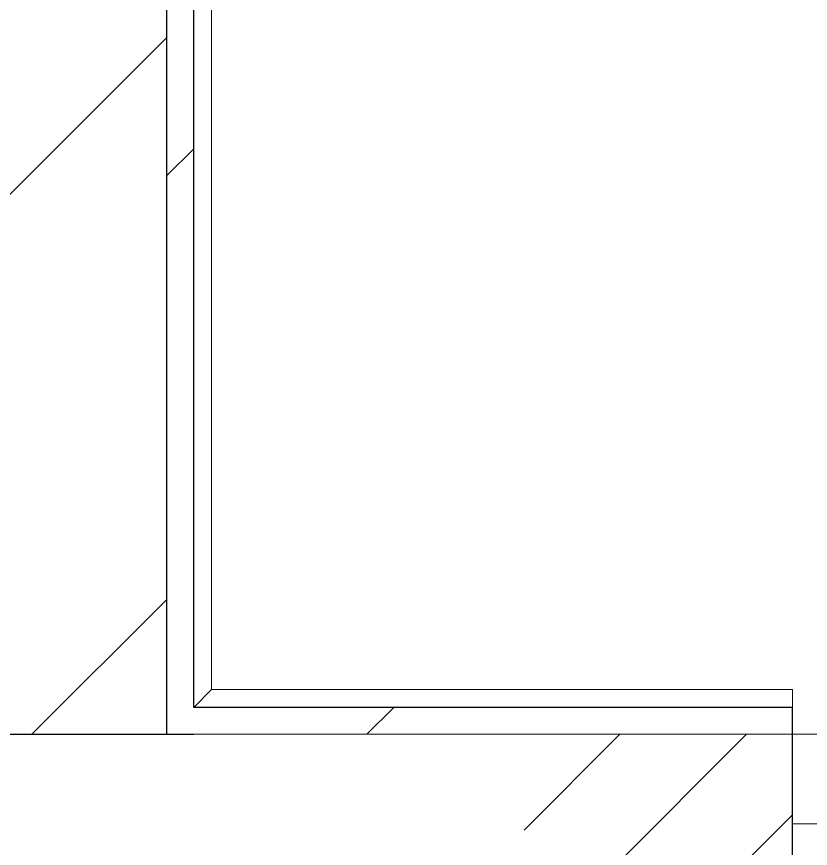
# Model space of a CAD drawing. Header units: millimetres. Extents: x -88595 to 880822, y -1054509 to -148035.
# Drawn here: x 298089.6 to 298533.3, y -274120.7 to -273655.5 of the extents above; entities that cross this region are included whole.
import ezdxf

# ---------------------------------------------------------------- set-up
doc = ezdxf.new("R2010")
doc.units = ezdxf.units.MM
doc.linetypes.add('ADSK_Штриховая_ш2 п1_5', pattern=[4.5, 3, -1.5])
for name, color, linetype, lineweight in [('Двери', 7, 'Continuous', 9), ('Оборудование', 7, 'Continuous', 18), ('Ограждение', 7, 'Continuous', 9), ('Стены внутренние', 7, 'Continuous', 18), ('Стены наружные', 7, 'Continuous', 18)]:
    doc.layers.add(name, color=color, linetype=linetype, lineweight=lineweight)

# ---------------------------------------------------------------- blocks, each defined once
blk = doc.blocks.new('2 этаж')
at = {"layer": 'Двери', "lineweight": 18, "true_color": 0xff0000}
h = blk.add_hatch(dxfattribs=at)
h.set_pattern_fill('FP_2', color=1, style=0, pattern_type=2)
h.set_pattern_definition([(45, (328297.5008507746, 653556.505946632), (-35.35533905932738, 35.35533905932738), [])])
h.paths.add_polyline_path([(327707.5008507746, 653361.505946632), (327857.5008507746, 653361.505946632), (327857.5008507746, 653751.505946632), (327707.5008507746, 653751.505946632), (327707.5008507746, 653539.2036714243)])
h.paths.add_polyline_path([(329137.5008507746, 653361.505946632), (329137.5008507746, 653751.505946632), (328987.5008507746, 653751.505946632), (328987.5008507746, 653361.505946632)])
at = {"layer": 'Двери', "linetype": 'ADSK_Штриховая_ш2 п1_5'}
for p, q in [((327857.5008507746, 653751.505946632), (327707.5008507746, 653751.505946632)), ((327857.5008507746, 653361.505946632), (327857.5008507746, 653751.505946632))]:
    blk.add_line(p, q, dxfattribs=at)
at = {"layer": 'Двери'}
for p, q in [((327857.5008507746, 653751.505946632), (327877.5008507746, 653751.505946632)), ((327857.5008507746, 653701.505946632), (327857.5008507746, 653751.505946632)), ((327877.5008507746, 653701.505946632), (327857.5008507746, 653701.505946632))]:
    blk.add_line(p, q, dxfattribs=at)
at = {"layer": 'Ограждение'}
for p, q in [((327532.8350051774, 653776.505946632), (327532.8350051774, 659556.505946632)), ((327522.8350051774, 653766.505946632), (327532.8350051774, 653776.505946632)), ((327857.5008507746, 653776.505946632), (327532.8350051774, 653776.505946632)), ((327857.5008507746, 653776.505946632), (327857.5008507746, 653766.505946632))]:
    blk.add_line(p, q, dxfattribs=at)
at = {"layer": 'Стены внутренние'}
blk.add_line((327857.5008507746, 653751.505946632), (327522.8350051774, 653751.505946632), dxfattribs=at)
at = {"layer": 'Стены внутренние', "lineweight": 30}
blk.add_line((327857.5008507746, 653361.505946632), (327857.5008507746, 653751.505946632), dxfattribs=at)
at = {"layer": 'Стены наружные', "lineweight": 30}
for p, q in [((327507.8350051774, 653751.505946632), (327507.8350051774, 659581.505946632)), ((327522.8350051774, 653766.505946632), (327522.8350051774, 659576.505946632)), ((327857.5008507746, 653766.505946632), (327522.8350051774, 653766.505946632)), ((327857.5008507746, 653751.505946632), (327857.5008507746, 653766.505946632)), ((327387.8350051774, 653751.505946632), (327522.8350051774, 653751.505946632))]:
    blk.add_line(p, q, dxfattribs=at)
at = {"layer": 'Стены наружные', "linetype": 'Continuous', "lineweight": 9}
for p, q in [((327387.8350051774, 654021.2441718142), (327507.8350051774, 654141.2441718142)), ((327507.8350051774, 654063.9922738508), (327522.8350051774, 654078.9922738508)), ((327432.4062263513, 653751.505946632), (327507.8350051774, 653826.934725458)), ((327619.6127466704, 653751.505946632), (327634.6127466704, 653766.5059466319))]:
    blk.add_line(p, q, dxfattribs=at)

msp = doc.modelspace()

# ---------------------------------------------------------------- block references
at = {"layer": 'Оборудование', "color": 5, "true_color": 0x0000ff}
msp.add_blockref('2 этаж', (-29334.2490291071, -927808.4377396202), dxfattribs=at)

doc.saveas('drawing.dxf')
